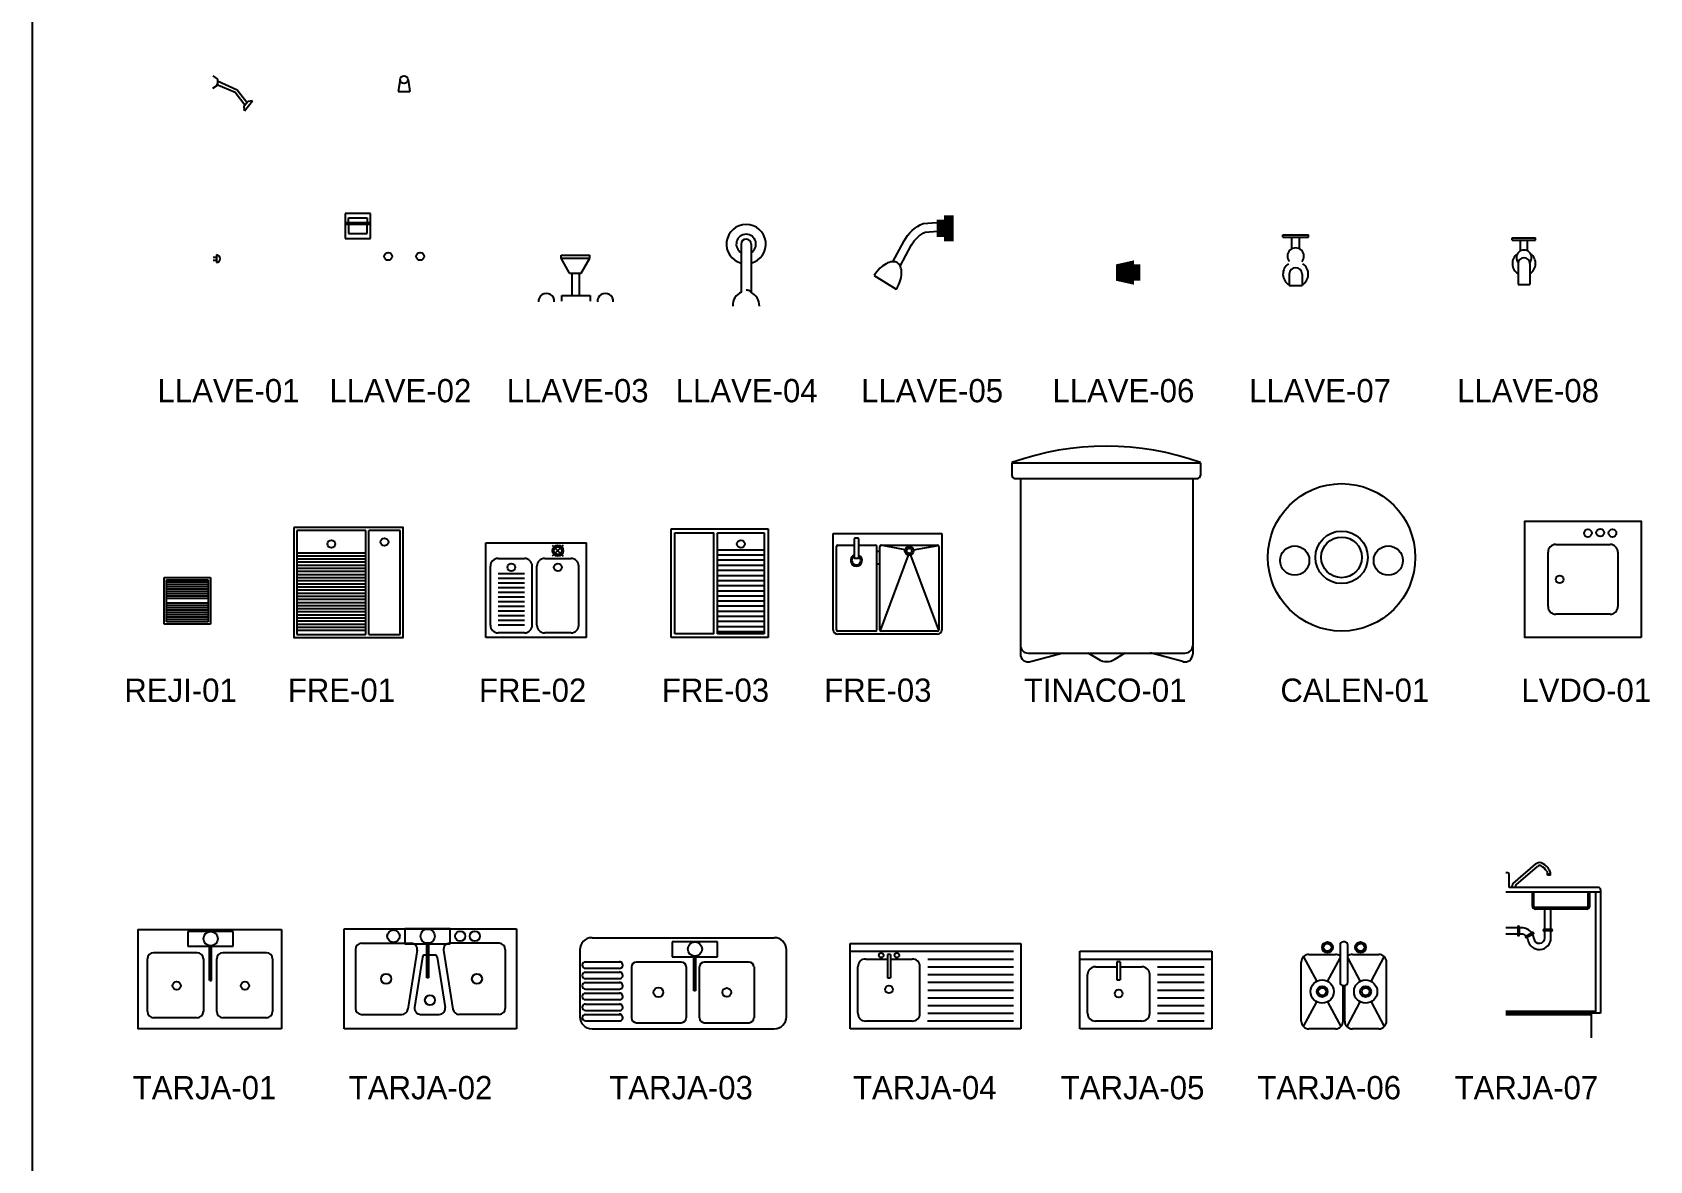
# Model space of a CAD drawing. Header units: millimetres. Extents: x 203.7 to 271.7, y 165.9 to 194.2.
# Drawn here: x 250.18 to 260.6, y 173.16 to 180.43 of the extents above; entities that cross this region are included whole.
import ezdxf

# ---------------------------------------------------------------- set-up
doc = ezdxf.new("R2010")
doc.units = ezdxf.units.MM
doc.layers.add('ACCESORI', color=252, linetype='Continuous')
doc.layers.add('MUEBLE', color=8, linetype='Continuous')

# ---------------------------------------------------------------- blocks, each defined once
blk = doc.blocks.new('FRE-04')
for p, q in [((-0.332, -0.619), (-0.332, 0.001)), ((-0.332, 0.001), (0.368, 0.001)), ((0.368, 0.001), (0.368, -0.619)), ((-0.312, -0.619), (-0.312, -0.084)), ((-0.302, -0.074), (-0.197, -0.074)), ((-0.197, -0.035), (-0.197, -0.079)), ((-0.197, -0.079), (-0.197, -0.153)), ((-0.173, -0.029), (-0.191, -0.029)), ((-0.167, -0.153), (-0.167, -0.035)), ((-0.167, -0.074), (-0.062, -0.074)), ((-0.052, -0.619), (-0.052, -0.084)), ((-0.032, -0.619), (-0.032, -0.084)), ((0.131, -0.104), (-0.027, -0.075)), ((-0.022, -0.074), (0.338, -0.074)), ((0.185, -0.104), (0.345, -0.076)), ((0.348, -0.084), (0.348, -0.619)), ((-0.191, -0.159), (-0.173, -0.159)), ((-0.052, -0.114), (-0.032, -0.114)), ((-0.032, -0.198), (-0.052, -0.198)), ((0.151, -0.138), (-0.029, -0.625)), ((0.165, -0.138), (0.347, -0.623)), ((-0.062, -0.629), (-0.302, -0.629)), ((0.338, -0.649), (-0.302, -0.649)), ((0.338, -0.629), (-0.022, -0.629))]:
    blk.add_line(p, q)
for radius in [0.0278, 0.0162]:
    blk.add_circle((0.158, -0.111), radius)
for centre, radius, start, end in [((-0.302, -0.084), 0.01, 90, 180), ((-0.191, -0.035), 0.006, 90, 180), ((-0.173, -0.035), 0.006, 0, 90), ((-0.062, -0.084), 0.01, 360, 90), ((-0.022, -0.084), 0.01, 90, 180), ((0.338, -0.084), 0.01, 360, 90), ((-0.183, -0.173), 0.0371, 112.0718, 64.3207), ((-0.183, -0.173), 0.0284, 119.3493, 55.5826), ((-0.191, -0.153), 0.006, 180, 270), ((-0.173, -0.153), 0.006, 270, 0), ((-0.302, -0.619), 0.03, 180, 270), ((-0.302, -0.619), 0.01, 180, 270), ((-0.062, -0.619), 0.01, 270, 360), ((-0.022, -0.619), 0.01, 180, 270), ((0.338, -0.619), 0.03, 270, 0), ((0.338, -0.619), 0.01, 270, 360)]:
    blk.add_arc(centre, radius, start, end)

msp = doc.modelspace()

# ---------------------------------------------------------------- linework, layer by layer
at = {"color": 5}
msp.add_line((250.182, 193.895), (250.182, 165.895), dxfattribs=at)
msp.add_arc((257.101, 175.958), 1.81, 70.3875, 109.6125)
at = {"layer": 'ACCESORI'}
for p, q in [((251.346, 180.155), (251.376, 180.134)), ((251.346, 180.074), (251.376, 180.094)), ((251.367, 180.101), (251.49, 180.049)), ((251.375, 180.123), (251.503, 180.065)), ((251.376, 180.134), (251.376, 180.094)), ((251.376, 180.134), (251.376, 180.134)), ((251.49, 180.049), (251.551, 179.968)), ((251.503, 180.065), (251.564, 179.984)), ((252.552, 180.128), (252.54, 180.053)), ((252.54, 180.053), (252.615, 180.053)), ((252.603, 180.128), (252.615, 180.053)), ((251.547, 179.962), (251.57, 179.99)), ((251.549, 179.93), (251.547, 179.962)), ((251.549, 179.93), (251.601, 179.993)), ((251.601, 179.993), (251.57, 179.99)), ((251.549, 179.93), (251.549, 179.93)), ((252.36, 179.268), (252.198, 179.268)), ((252.198, 179.268), (252.198, 179.107)), ((252.219, 179.239), (252.34, 179.239)), ((252.219, 179.209), (252.219, 179.239)), ((252.34, 179.239), (252.34, 179.209)), ((252.36, 179.107), (252.36, 179.268)), ((252.198, 179.209), (252.36, 179.209)), ((252.198, 179.199), (252.36, 179.199)), ((252.198, 179.107), (252.36, 179.107)), ((252.219, 179.199), (252.219, 179.139)), ((252.219, 179.139), (252.34, 179.139)), ((252.34, 179.139), (252.34, 179.199)), ((258.239, 179.114), (258.239, 179.13)), ((258.239, 179.13), (258.403, 179.13)), ((258.239, 179.114), (258.403, 179.114)), ((258.297, 179.039), (258.297, 179.114)), ((258.346, 179.039), (258.346, 179.114)), ((258.403, 179.114), (258.403, 179.13)), ((254.749, 179.07), (254.749, 178.76)), ((254.813, 179.07), (254.813, 178.76)), ((251.347, 178.987), (251.368, 178.987)), ((251.347, 178.966), (251.368, 178.966)), ((251.368, 179.001), (251.368, 178.952)), ((253.589, 179), (253.773, 179)), ((253.589, 178.98), (253.589, 179)), ((253.589, 178.98), (253.773, 178.98)), ((253.643, 178.884), (253.589, 178.98)), ((253.718, 178.884), (253.773, 178.98)), ((253.773, 178.98), (253.773, 179)), ((253.643, 178.884), (253.718, 178.884)), ((253.66, 178.74), (253.66, 178.884)), ((253.708, 178.74), (253.708, 178.884)), ((255.606, 178.868), (255.748, 178.78)), ((258.28, 178.877), (258.28, 178.804)), ((258.28, 178.804), (258.362, 178.804)), ((258.362, 178.877), (258.362, 178.804)), ((253.593, 178.74), (253.776, 178.74)), ((253.593, 178.702), (253.593, 178.74)), ((253.776, 178.74), (253.776, 178.702)), ((254.297, 176.535), (254.297, 177.235)), ((254.297, 177.235), (254.922, 177.235)), ((254.922, 177.235), (254.922, 176.535)), ((252.331, 177.224), (251.887, 177.224)), ((251.887, 177.224), (251.887, 176.555)), ((252.331, 176.555), (252.331, 177.224)), ((252.351, 176.555), (252.351, 177.224)), ((252.551, 177.224), (252.351, 177.224)), ((252.551, 176.555), (252.551, 177.224)), ((253.103, 177.145), (253.753, 177.145)), ((253.103, 176.535), (253.103, 177.145)), ((253.532, 177.13), (253.603, 177.059)), ((253.603, 177.13), (253.532, 177.059)), ((253.753, 176.535), (253.753, 177.145)), ((254.322, 176.56), (254.322, 177.21)), ((254.322, 177.21), (254.572, 177.21)), ((254.572, 176.56), (254.572, 177.21)), ((254.597, 176.56), (254.597, 177.21)), ((254.597, 177.21), (254.897, 177.21)), ((254.897, 177.21), (254.897, 176.56)), ((259.997, 177.135), (260.347, 177.135)), ((251.888, 177.082), (252.332, 177.082)), ((251.888, 177.062), (252.332, 177.062)), ((251.888, 177.042), (252.332, 177.042)), ((253.183, 177.045), (253.353, 177.045)), ((253.483, 177.045), (253.653, 177.045)), ((254.603, 177.1), (254.89, 177.1)), ((254.603, 177.068), (254.89, 177.068)), ((254.603, 177.035), (254.89, 177.035)), ((259.947, 176.735), (259.947, 177.085)), ((260.397, 177.085), (260.397, 176.735)), ((251.031, 176.622), (251.031, 176.922)), ((251.031, 176.922), (251.331, 176.922)), ((251.331, 176.922), (251.331, 176.622)), ((251.888, 177.022), (252.332, 177.022)), ((251.888, 177.002), (252.332, 177.002)), ((251.888, 176.982), (252.332, 176.982)), ((251.888, 176.962), (252.332, 176.962)), ((251.888, 176.942), (252.332, 176.942)), ((251.888, 176.922), (252.332, 176.922)), ((253.133, 176.615), (253.133, 176.995)), ((253.353, 176.945), (253.183, 176.945)), ((253.403, 176.615), (253.403, 176.995)), ((253.433, 176.615), (253.433, 176.995)), ((253.703, 176.615), (253.703, 176.995)), ((254.603, 177.002), (254.89, 177.002)), ((254.603, 176.969), (254.89, 176.969)), ((254.603, 176.936), (254.89, 176.936)), ((251.046, 176.637), (251.046, 176.907)), ((251.046, 176.907), (251.316, 176.907)), ((251.316, 176.892), (251.046, 176.892)), ((251.316, 176.877), (251.046, 176.877)), ((251.316, 176.862), (251.046, 176.862)), ((251.316, 176.847), (251.046, 176.847)), ((251.316, 176.832), (251.046, 176.832)), ((251.316, 176.817), (251.046, 176.817)), ((251.316, 176.907), (251.316, 176.637)), ((251.888, 176.902), (252.332, 176.902)), ((251.888, 176.882), (252.332, 176.882)), ((251.888, 176.862), (252.332, 176.862)), ((251.888, 176.842), (252.332, 176.842)), ((251.888, 176.822), (252.332, 176.822)), ((253.353, 176.915), (253.183, 176.915)), ((253.353, 176.885), (253.183, 176.885)), ((253.353, 176.855), (253.183, 176.855)), ((253.353, 176.825), (253.183, 176.825)), ((254.603, 176.903), (254.89, 176.903)), ((254.603, 176.87), (254.89, 176.87)), ((254.603, 176.837), (254.89, 176.837)), ((251.316, 176.802), (251.046, 176.802)), ((251.316, 176.787), (251.046, 176.787)), ((251.316, 176.757), (251.046, 176.757)), ((251.316, 176.742), (251.046, 176.742)), ((251.316, 176.727), (251.046, 176.727)), ((251.316, 176.712), (251.046, 176.712)), ((251.888, 176.802), (252.332, 176.802)), ((251.888, 176.782), (252.332, 176.782)), ((251.888, 176.762), (252.332, 176.762)), ((251.888, 176.742), (252.332, 176.742)), ((251.888, 176.722), (252.332, 176.722)), ((253.353, 176.795), (253.183, 176.795)), ((253.353, 176.765), (253.183, 176.765)), ((253.353, 176.735), (253.183, 176.735)), ((254.603, 176.805), (254.89, 176.805)), ((254.603, 176.772), (254.89, 176.772)), ((254.603, 176.739), (254.89, 176.739)), ((251.331, 176.622), (251.031, 176.622)), ((251.316, 176.697), (251.046, 176.697)), ((251.316, 176.682), (251.046, 176.682)), ((251.316, 176.667), (251.046, 176.667)), ((251.316, 176.652), (251.046, 176.652)), ((251.316, 176.637), (251.046, 176.637)), ((251.888, 176.702), (252.332, 176.702)), ((251.888, 176.682), (252.332, 176.682)), ((251.888, 176.662), (252.332, 176.662)), ((251.888, 176.642), (252.332, 176.642)), ((251.888, 176.622), (252.332, 176.622)), ((253.353, 176.705), (253.183, 176.705)), ((253.353, 176.675), (253.183, 176.675)), ((253.353, 176.645), (253.183, 176.645)), ((253.353, 176.615), (253.183, 176.615)), ((254.603, 176.706), (254.89, 176.706)), ((254.603, 176.673), (254.89, 176.673)), ((254.603, 176.64), (254.89, 176.64)), ((254.603, 176.607), (254.89, 176.607)), ((260.347, 176.685), (259.997, 176.685)), ((251.887, 176.555), (252.331, 176.555)), ((251.888, 176.602), (252.332, 176.602)), ((251.888, 176.582), (252.332, 176.582)), ((252.351, 176.555), (252.551, 176.555)), ((253.753, 176.535), (253.103, 176.535)), ((253.353, 176.565), (253.183, 176.565)), ((253.653, 176.565), (253.483, 176.565)), ((254.922, 176.535), (254.297, 176.535)), ((254.572, 176.56), (254.322, 176.56)), ((254.897, 176.56), (254.597, 176.56)), ((254.603, 176.574), (254.89, 176.574)), ((259.723, 174.951), (259.867, 175.075)), ((259.742, 174.942), (259.879, 175.061)), ((259.686, 175.02), (259.676, 175.02)), ((259.696, 174.925), (259.696, 175.01)), ((259.944, 175.005), (259.944, 175.013)), ((259.944, 175.013), (259.963, 175.013)), ((259.963, 175.005), (259.944, 175.005)), ((259.963, 175.005), (259.963, 175.012)), ((260.286, 174.895), (259.676, 174.895)), ((260.271, 174.925), (259.696, 174.925)), ((259.716, 174.925), (259.716, 174.935)), ((259.735, 174.925), (259.735, 174.926)), ((259.846, 174.805), (259.846, 174.895)), ((259.856, 174.805), (259.856, 174.895)), ((260.206, 174.805), (260.206, 174.895)), ((260.216, 174.805), (260.216, 174.895)), ((260.256, 174.115), (260.256, 174.895)), ((260.286, 174.91), (260.286, 174.115)), ((260.196, 174.795), (259.866, 174.795)), ((260.196, 174.785), (259.866, 174.785)), ((259.926, 174.655), (259.926, 174.785)), ((259.966, 174.655), (259.966, 174.785)), ((250.862, 174.655), (250.862, 174.014)), ((250.862, 174.655), (251.787, 174.655)), ((251.476, 174.641), (251.184, 174.641)), ((251.184, 174.641), (251.184, 174.546)), ((251.476, 174.546), (251.476, 174.641)), ((251.787, 174.655), (251.787, 174.014)), ((252.192, 174.014), (252.192, 174.659)), ((252.192, 174.659), (253.302, 174.659)), ((252.874, 174.658), (252.582, 174.658)), ((252.582, 174.658), (252.582, 174.562)), ((252.874, 174.562), (252.874, 174.658)), ((253.302, 174.659), (253.302, 174.014)), ((259.752, 174.665), (259.676, 174.665)), ((259.752, 174.67), (259.752, 174.62)), ((259.762, 174.67), (259.762, 174.62)), ((259.777, 174.665), (259.762, 174.665)), ((259.847, 174.634), (259.803, 174.61)), ((259.971, 174.655), (259.921, 174.655)), ((259.971, 174.645), (259.921, 174.645)), ((259.926, 174.6), (259.926, 174.645)), ((259.966, 174.6), (259.966, 174.645)), ((251.184, 174.546), (251.476, 174.546)), ((251.324, 174.326), (251.324, 174.551)), ((251.335, 174.551), (251.335, 174.326)), ((252.264, 174.526), (252.264, 174.146)), ((252.303, 174.566), (252.623, 174.566)), ((252.582, 174.562), (252.874, 174.562)), ((252.723, 174.342), (252.723, 174.567)), ((252.734, 174.567), (252.734, 174.342)), ((253.19, 174.566), (252.87, 174.566)), ((253.229, 174.526), (253.229, 174.146)), ((253.71, 174.523), (253.71, 174.092)), ((253.788, 174.601), (254.962, 174.601)), ((254.596, 174.574), (254.304, 174.574)), ((254.304, 174.574), (254.304, 174.478)), ((254.596, 174.478), (254.596, 174.574)), ((255.04, 174.092), (255.04, 174.523)), ((255.451, 174.014), (255.451, 174.564)), ((255.451, 174.564), (256.551, 174.564)), ((256.551, 174.564), (256.551, 174.014)), ((258.607, 174.554), (258.607, 174.314)), ((258.637, 174.574), (258.627, 174.574)), ((258.657, 174.314), (258.657, 174.554)), ((259.752, 174.625), (259.676, 174.625)), ((259.777, 174.625), (259.762, 174.625)), ((259.852, 174.625), (259.808, 174.601)), ((250.924, 174.125), (250.924, 174.465)), ((250.963, 174.505), (251.245, 174.505)), ((251.284, 174.465), (251.284, 174.125)), ((251.37, 174.125), (251.37, 174.465)), ((251.41, 174.505), (251.691, 174.505)), ((251.73, 174.465), (251.73, 174.125)), ((252.662, 174.52), (252.601, 174.14)), ((252.696, 174.476), (252.645, 174.152)), ((252.711, 174.49), (252.775, 174.49)), ((252.79, 174.476), (252.842, 174.152)), ((252.832, 174.52), (252.892, 174.14)), ((253.743, 174.446), (253.971, 174.446)), ((254.074, 174.445), (254.363, 174.445)), ((254.304, 174.478), (254.596, 174.478)), ((254.444, 174.258), (254.444, 174.484)), ((254.455, 174.483), (254.455, 174.258)), ((254.511, 174.445), (254.8, 174.445)), ((255.451, 174.514), (256.503, 174.514)), ((255.551, 174.464), (255.691, 174.464)), ((255.692, 174.493), (255.692, 174.342)), ((255.712, 174.493), (255.692, 174.493)), ((255.712, 174.493), (255.712, 174.342)), ((255.712, 174.464), (255.851, 174.464)), ((255.952, 174.464), (256.503, 174.464)), ((256.931, 174.014), (256.931, 174.514)), ((256.931, 174.514), (257.781, 174.514)), ((256.931, 174.464), (257.781, 174.464)), ((257.17, 174.445), (257.17, 174.439)), ((257.19, 174.445), (257.17, 174.445)), ((257.17, 174.439), (257.17, 174.33)), ((257.19, 174.445), (257.19, 174.33)), ((257.781, 174.514), (257.781, 174.014)), ((258.357, 174.064), (258.357, 174.444)), ((258.372, 174.479), (258.457, 174.32)), ((258.407, 174.494), (258.577, 174.494)), ((258.527, 174.32), (258.607, 174.469)), ((258.657, 174.469), (258.737, 174.32)), ((258.687, 174.494), (258.857, 174.494)), ((258.807, 174.32), (258.892, 174.479)), ((258.907, 174.064), (258.907, 174.444)), ((251.325, 174.325), (251.336, 174.325)), ((252.734, 174.342), (252.723, 174.342)), ((253.743, 174.379), (253.971, 174.379)), ((253.745, 174.404), (253.965, 174.404)), ((253.745, 174.338), (253.965, 174.338)), ((254.042, 174.413), (254.042, 174.085)), ((254.395, 174.413), (254.395, 174.085)), ((254.479, 174.413), (254.479, 174.085)), ((254.832, 174.413), (254.832, 174.085)), ((255.501, 174.114), (255.501, 174.414)), ((255.692, 174.342), (255.712, 174.342)), ((255.901, 174.114), (255.901, 174.414)), ((255.952, 174.414), (256.503, 174.414)), ((255.952, 174.364), (256.503, 174.364)), ((256.981, 174.114), (256.981, 174.364)), ((257.031, 174.414), (257.17, 174.414)), ((257.17, 174.33), (257.19, 174.33)), ((257.19, 174.414), (257.331, 174.414)), ((257.381, 174.114), (257.381, 174.364)), ((257.432, 174.414), (257.732, 174.414)), ((257.432, 174.364), (257.732, 174.364)), ((253.743, 174.312), (253.971, 174.312)), ((253.743, 174.244), (253.971, 174.244)), ((253.745, 174.27), (253.965, 174.27)), ((254.455, 174.258), (254.444, 174.258)), ((255.952, 174.314), (256.503, 174.314)), ((255.952, 174.264), (256.503, 174.264)), ((255.952, 174.214), (256.503, 174.214)), ((257.432, 174.314), (257.732, 174.314)), ((257.432, 174.264), (257.732, 174.264)), ((257.432, 174.214), (257.732, 174.214)), ((258.627, 174.064), (258.627, 174.294)), ((258.627, 174.294), (258.637, 174.294)), ((258.637, 174.064), (258.637, 174.294)), ((252.303, 174.107), (252.563, 174.107)), ((252.684, 174.107), (252.804, 174.107)), ((253.19, 174.107), (252.931, 174.107)), ((253.743, 174.174), (253.971, 174.174)), ((253.743, 174.107), (253.971, 174.107)), ((253.745, 174.202), (253.965, 174.202)), ((253.745, 174.132), (253.965, 174.132)), ((255.952, 174.164), (256.503, 174.164)), ((255.952, 174.114), (256.503, 174.114)), ((257.432, 174.164), (257.732, 174.164)), ((257.432, 174.114), (257.732, 174.114)), ((258.372, 174.029), (258.457, 174.188)), ((258.527, 174.188), (258.612, 174.029)), ((258.653, 174.029), (258.737, 174.188)), ((258.807, 174.188), (258.892, 174.029)), ((260.256, 174.125), (259.676, 174.125)), ((260.286, 174.115), (259.676, 174.115)), ((260.226, 173.955), (260.226, 174.115)), ((251.787, 174.014), (250.862, 174.014)), ((251.245, 174.086), (250.963, 174.086)), ((251.691, 174.086), (251.41, 174.086)), ((253.302, 174.014), (252.192, 174.014)), ((253.745, 174.065), (253.965, 174.065)), ((253.788, 174.014), (254.962, 174.014)), ((254.074, 174.053), (254.363, 174.053)), ((254.511, 174.053), (254.8, 174.053)), ((256.551, 174.014), (255.451, 174.014)), ((255.851, 174.064), (255.551, 174.064)), ((256.503, 174.064), (255.949, 174.064)), ((257.781, 174.014), (256.931, 174.014)), ((257.331, 174.064), (257.031, 174.064)), ((257.732, 174.064), (257.432, 174.064)), ((258.577, 174.014), (258.407, 174.014)), ((258.857, 174.014), (258.687, 174.014)), ((260.226, 174.105), (259.676, 174.105))]:
    msp.add_line(p, q, dxfattribs=at)
at = {"layer": 'ACCESORI', "color": 7}
for p, q in [((259.717, 179.11), (259.867, 179.11)), ((259.717, 179.095), (259.717, 179.11)), ((259.867, 179.095), (259.867, 179.11)), ((259.717, 179.095), (259.867, 179.095)), ((259.769, 179.026), (259.769, 179.095)), ((259.814, 179.026), (259.814, 179.095)), ((259.754, 178.945), (259.754, 178.81)), ((259.83, 178.945), (259.83, 178.81)), ((259.754, 178.81), (259.83, 178.81))]:
    msp.add_line(p, q, dxfattribs=at)
at = {"layer": 'ACCESORI'}
for points, format in [([(256.117, 179.172, 0.167, 0.167, 0), (256.055, 179.172, 0.111, 0.111, 0), (256.009, 179.172, 0.111, 0.111, 0)], "xyseb"), ([(255.727, 178.957), (255.798, 179.091, -0.174807), (255.922, 179.203), (256.009, 179.209)], "xyb"), ([(255.774, 178.928), (255.847, 179.065, -0.163435), (255.935, 179.148), (256.013, 179.153)], "xyb"), ([(255.748, 178.78, 0.057058), (255.773, 178.834, 0.070771), (255.782, 178.882, 0.106264), (255.775, 178.927, 0.160542), (255.755, 178.95, 0.160542), (255.725, 178.957, 0.106264), (255.682, 178.944, 0.070771), (255.643, 178.915, 0.057058), (255.606, 178.868, 0.057058)], "xyb"), ([(257.28, 178.887, 0.157, 0.105, 0), (257.163, 178.887, 0.157, 0.105, 0)], "xyseb"), ([(254.812, 178.76, 0.200387), (254.81, 178.764, 0.098068), (254.803, 178.769, 0.055223), (254.794, 178.772, 0.042034), (254.781, 178.773, 0.042034)], "xyb")]:
    msp.add_lwpolyline(points, format=format, dxfattribs=at)
at = {"layer": 'ACCESORI', "const_width": 0.105}
msp.add_lwpolyline([(257.28, 178.887), (257.306, 178.887), (257.32, 178.887)], dxfattribs=at)
at = {"layer": 'ACCESORI'}
for points in [[(251.867, 177.244), (251.867, 176.535), (252.571, 176.535), (252.571, 177.244)], [(260.547, 176.535), (259.797, 176.535), (259.797, 177.285), (260.547, 177.285)]]:
    msp.add_lwpolyline(points, close=True, dxfattribs=at)
for centre, radius in [((252.577, 180.13), 0.0252), ((252.475, 178.991), 0.0252), ((252.681, 178.991), 0.0252), ((258.617, 177.052), 0.475), ((260.204, 177.208), 0.025), ((260.283, 177.211), 0.025), ((260.362, 177.208), 0.025), ((252.109, 177.138), 0.0251), ((252.451, 177.151), 0.0251), ((253.568, 177.095), 0.035), ((254.747, 177.138), 0.025), ((258.617, 177.052), 0.169), ((258.617, 177.052), 0.131), ((253.568, 177.095), 0.025), ((258.315, 177.031), 0.0941), ((258.918, 177.031), 0.0941), ((253.268, 176.988), 0.025), ((253.568, 176.988), 0.025), ((260.022, 176.91), 0.025), ((251.331, 174.595), 0.0459), ((252.509, 174.611), 0.0403), ((252.729, 174.611), 0.0459), ((252.939, 174.611), 0.0323), ((253.033, 174.611), 0.0323), ((254.451, 174.528), 0.0459), ((258.526, 174.539), 0.035), ((258.526, 174.539), 0.025), ((258.739, 174.539), 0.035), ((258.739, 174.539), 0.025), ((255.651, 174.488), 0.0153), ((255.752, 174.488), 0.0153), ((251.112, 174.292), 0.0264), ((251.552, 174.292), 0.0264), ((252.462, 174.336), 0.0323), ((253.047, 174.336), 0.0323), ((258.492, 174.254), 0.075), ((258.772, 174.254), 0.075), ((252.744, 174.199), 0.0323), ((254.216, 174.249), 0.0314), ((254.656, 174.249), 0.0282), ((255.701, 174.268), 0.025), ((257.181, 174.242), 0.025), ((258.492, 174.254), 0.035), ((258.492, 174.254), 0.025), ((258.772, 174.254), 0.035), ((258.772, 174.254), 0.025)]:
    msp.add_circle(centre, radius, dxfattribs=at)
for centre, radius, start, end in [((254.781, 179.07), 0.127, 284.4775, 255.5225), ((254.781, 179.07), 0.0635, 300, 240), ((254.781, 179.07), 0.0318, 0, 180), ((258.321, 178.992), 0.0534, 319.5418, 220.4582), ((251.368, 178.976), 0.0249, 270.0549, 89.9464), ((258.321, 178.877), 0.0817, 124.8809, 239.7554), ((258.321, 178.877), 0.0412, 0, 180), ((258.321, 178.877), 0.0817, 300.2446, 55.1191), ((253.494, 178.702), 0.0507, 356.1119, 184.3767), ((253.874, 178.702), 0.0507, 355.6233, 183.8881), ((254.785, 178.678), 0.0895, 112.318, 184.2673), ((254.762, 178.668), 0.105, 1.6731, 61.7416), ((259.997, 177.085), 0.05, 90, 180), ((260.347, 177.085), 0.05, 0, 90), ((253.183, 176.995), 0.05, 90, 180), ((253.353, 176.995), 0.05, 0, 90), ((253.483, 176.995), 0.05, 90, 180), ((253.653, 176.995), 0.05, 0, 90), ((259.997, 176.735), 0.05, 180, 270), ((260.347, 176.735), 0.05, 270, 360), ((253.183, 176.615), 0.05, 180, 270), ((253.353, 176.615), 0.05, 270, 0), ((253.483, 176.615), 0.05, 180, 270), ((253.653, 176.615), 0.05, 270, 0), ((259.893, 175.045), 0.04, 55.3988, 130.8661), ((259.893, 175.045), 0.021, 61.014, 130.8661), ((259.855, 174.977), 0.0989, 31.7482, 61.014), ((259.855, 174.977), 0.118, 31.9875, 59.0885), ((259.686, 175.01), 0.01, 0, 90), ((259.737, 174.935), 0.021, 130.8661, 180), ((259.756, 174.926), 0.021, 130.8661, 180), ((259.914, 175.013), 0.03, 0, 31.7482), ((259.913, 175.012), 0.05, 0, 31.9875), ((260.271, 174.91), 0.015, 0, 90), ((259.866, 174.805), 0.02, 180, 270), ((259.866, 174.805), 0.01, 180, 270), ((260.196, 174.805), 0.01, 270, 0), ((260.196, 174.805), 0.02, 270, 0), ((259.757, 174.67), 0.005, 0, 180), ((259.777, 174.585), 0.08, 35.5498, 90), ((259.85, 174.63), 0.005, 298.3691, 118.3691), ((259.921, 174.65), 0.005, 90, 270), ((259.971, 174.65), 0.005, 270, 90), ((252.303, 174.526), 0.0391, 90, 180), ((252.623, 174.526), 0.0391, 350.9343, 90), ((252.73, 174.606), 0.0392, 259.3674, 275.2446), ((252.87, 174.526), 0.0391, 90, 189.0657), ((253.19, 174.526), 0.0391, 0, 90), ((253.788, 174.523), 0.0783, 90, 180), ((254.962, 174.523), 0.0783, 0, 90), ((258.627, 174.554), 0.02, 90, 180), ((258.637, 174.554), 0.02, 0, 90), ((259.757, 174.62), 0.005, 180, 0), ((259.777, 174.585), 0.04, 42.8466, 90), ((259.806, 174.606), 0.005, 118.3691, 298.3691), ((259.777, 174.585), 0.04, 7.4947, 28.3691), ((259.891, 174.6), 0.075, 187.4947, 0), ((259.777, 174.585), 0.08, 7.4947, 28.3691), ((259.891, 174.6), 0.035, 187.4947, 0), ((250.963, 174.465), 0.0391, 90, 180), ((251.245, 174.465), 0.0391, 0, 90), ((251.41, 174.465), 0.0391, 90, 180), ((251.691, 174.465), 0.0391, 0, 90), ((252.711, 174.474), 0.0157, 90, 171.1312), ((252.775, 174.474), 0.0157, 9.0657, 90), ((253.745, 174.425), 0.0209, 90, 270), ((253.965, 174.425), 0.0213, 270, 92.8241), ((254.074, 174.413), 0.0313, 90, 180), ((254.363, 174.413), 0.0313, 0, 90), ((254.452, 174.522), 0.0392, 259.3674, 275.2446), ((254.511, 174.413), 0.0313, 90, 180), ((254.8, 174.413), 0.0313, 0, 90), ((255.551, 174.414), 0.05, 90, 180), ((255.551, 174.414), 0.05, 90, 180), ((255.851, 174.414), 0.05, 0, 90), ((255.851, 174.414), 0.05, 0, 90), ((258.407, 174.444), 0.05, 90, 180), ((258.577, 174.444), 0.05, 53.1301, 90), ((258.687, 174.444), 0.05, 90, 126.8699), ((258.857, 174.444), 0.05, 0, 90), ((253.745, 174.358), 0.0209, 90, 270), ((253.965, 174.359), 0.0213, 270, 92.8241), ((257.031, 174.364), 0.05, 90, 180), ((257.331, 174.364), 0.05, 0, 90), ((253.745, 174.291), 0.0209, 90, 270), ((253.745, 174.223), 0.0209, 90, 270), ((253.965, 174.292), 0.0213, 270, 92.8241), ((253.965, 174.223), 0.0213, 270, 92.8241), ((258.627, 174.314), 0.02, 180, 270), ((258.637, 174.314), 0.02, 270, 0), ((250.963, 174.125), 0.0391, 180, 270), ((251.245, 174.125), 0.0391, 270, 0), ((251.41, 174.125), 0.0391, 180, 270), ((251.691, 174.125), 0.0391, 270, 0), ((252.303, 174.146), 0.0391, 180, 270), ((252.563, 174.146), 0.0391, 270, 350.9343), ((252.684, 174.146), 0.0391, 171.1312, 270), ((252.804, 174.146), 0.0391, 270, 9.0657), ((252.931, 174.146), 0.0391, 189.0657, 270), ((253.19, 174.146), 0.0391, 270, 0), ((253.745, 174.153), 0.0209, 90, 270), ((253.745, 174.086), 0.0209, 90, 270), ((253.965, 174.153), 0.0213, 270, 92.8241), ((253.965, 174.087), 0.0213, 270, 92.8241), ((255.551, 174.114), 0.05, 180, 270), ((255.851, 174.114), 0.05, 270, 0), ((257.031, 174.114), 0.05, 180, 270), ((257.331, 174.114), 0.05, 270, 0), ((253.788, 174.092), 0.0783, 180, 270), ((254.074, 174.085), 0.0313, 180, 270), ((254.363, 174.085), 0.0313, 270, 0), ((254.511, 174.085), 0.0313, 180, 270), ((254.8, 174.085), 0.0313, 270, 0), ((254.962, 174.092), 0.0783, 270, 0), ((258.407, 174.064), 0.05, 180, 270), ((258.577, 174.064), 0.05, 270, 0), ((258.687, 174.064), 0.05, 180, 270), ((258.857, 174.064), 0.05, 270, 0)]:
    msp.add_arc(centre, radius, start, end, dxfattribs=at)
at = {"layer": 'ACCESORI', "color": 7}
for centre, radius, start, end in [((259.792, 178.945), 0.075, 124.8809, 239.7554), ((259.792, 178.983), 0.049, 319.5418, 220.4582), ((259.792, 178.945), 0.075, 300.2446, 55.1191), ((259.792, 178.945), 0.0378, 0, 180)]:
    msp.add_arc(centre, radius, start, end, dxfattribs=at)
at = {"layer": 'MUEBLE'}
for p, q in [((256.493, 177.66), (256.493, 177.58)), ((256.493, 177.66), (257.708, 177.66)), ((257.708, 177.66), (257.708, 177.58)), ((256.513, 177.56), (257.688, 177.56)), ((256.548, 177.56), (256.548, 176.485)), ((257.658, 177.56), (257.658, 176.485)), ((256.548, 176.477), (256.548, 176.432)), ((256.548, 176.437), (256.548, 176.428)), ((256.598, 176.435), (257.608, 176.435)), ((256.612, 176.38), (256.823, 176.437)), ((256.983, 176.437), (257.05, 176.396)), ((257.156, 176.396), (257.223, 176.437)), ((257.595, 176.38), (257.383, 176.437)), ((257.658, 176.477), (257.658, 176.432)), ((257.658, 176.437), (257.658, 176.428))]:
    msp.add_line(p, q, dxfattribs=at)
for centre, radius, start, end in [((256.513, 177.58), 0.02, 180, 270), ((257.688, 177.58), 0.02, 270, 0), ((256.598, 176.485), 0.05, 180, 270), ((256.598, 176.428), 0.05, 180, 285.2551), ((257.608, 176.428), 0.05, 254.7449, 0), ((257.608, 176.485), 0.05, 270, 0), ((257.103, 176.48), 0.1, 237.9946, 302.0054)]:
    msp.add_arc(centre, radius, start, end, dxfattribs=at)

# ---------------------------------------------------------------- block references
at = {"layer": 'ACCESORI'}
msp.add_blockref('FRE-04', (255.674, 177.205), dxfattribs=at)

# ---------------------------------------------------------------- texts
for s, p in [('LLAVE-01', (250.989, 178.051)), ('LLAVE-02', (252.096, 178.051)), ('LLAVE-03', (253.238, 178.051)), ('LLAVE-04', (254.327, 178.051)), ('LLAVE-05', (255.522, 178.051)), ('LLAVE-06', (256.754, 178.051)), ('LLAVE-07', (258.021, 178.051)), ('LLAVE-08', (259.361, 178.051)), ('REJI-01', (250.775, 176.121)), ('FRE-01', (251.828, 176.121)), ('FRE-02', (253.06, 176.121)), ('FRE-03', (254.238, 176.121)), ('FRE-03', (255.284, 176.121)), ('TINACO-01', (256.57, 176.121)), ('CALEN-01', (258.223, 176.121)), ('LVDO-01', (259.775, 176.121)), ('TARJA-01', (250.829, 173.56)), ('TARJA-02', (252.221, 173.56)), ('TARJA-03', (253.899, 173.56)), ('TARJA-04', (255.469, 173.56)), ('TARJA-05', (256.808, 173.56)), ('TARJA-06', (258.075, 173.56)), ('TARJA-07', (259.345, 173.56))]:
    msp.add_text(s, height=0.15).set_placement(p)

doc.saveas('drawing.dxf')
